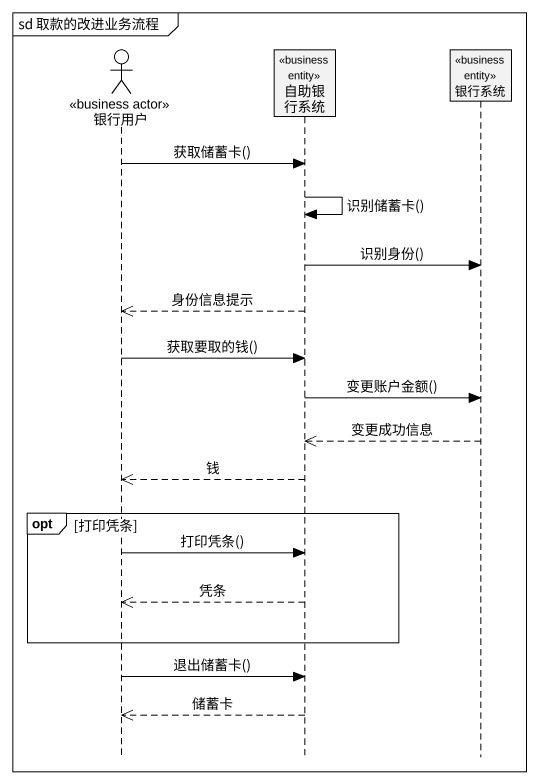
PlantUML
@startuml
mainframe sd 取款的改进业务流程
hide footbox
actor 银行用户 <<business actor>>
participant 自助银行系统 <<business entity>>
participant 银行系统 <<business entity>>

银行用户 -> 自助银行系统 : 获取储蓄卡()
自助银行系统 -> 自助银行系统 : 识别储蓄卡()
自助银行系统 -> 银行系统 : 识别身份()
自助银行系统 -->> 银行用户 : 身份信息提示
银行用户 -> 自助银行系统 : 获取要取的钱()
自助银行系统 -> 银行系统 : 变更账户金额()
银行系统 -->> 自助银行系统 : 变更成功信息
自助银行系统 -->> 银行用户 : 钱
opt 打印凭条
  银行用户 -> 自助银行系统 : 打印凭条()
  自助银行系统 -->> 银行用户 : 凭条
end
银行用户 -> 自助银行系统 : 退出储蓄卡()
自助银行系统 -->> 银行用户 : 储蓄卡
@enduml
